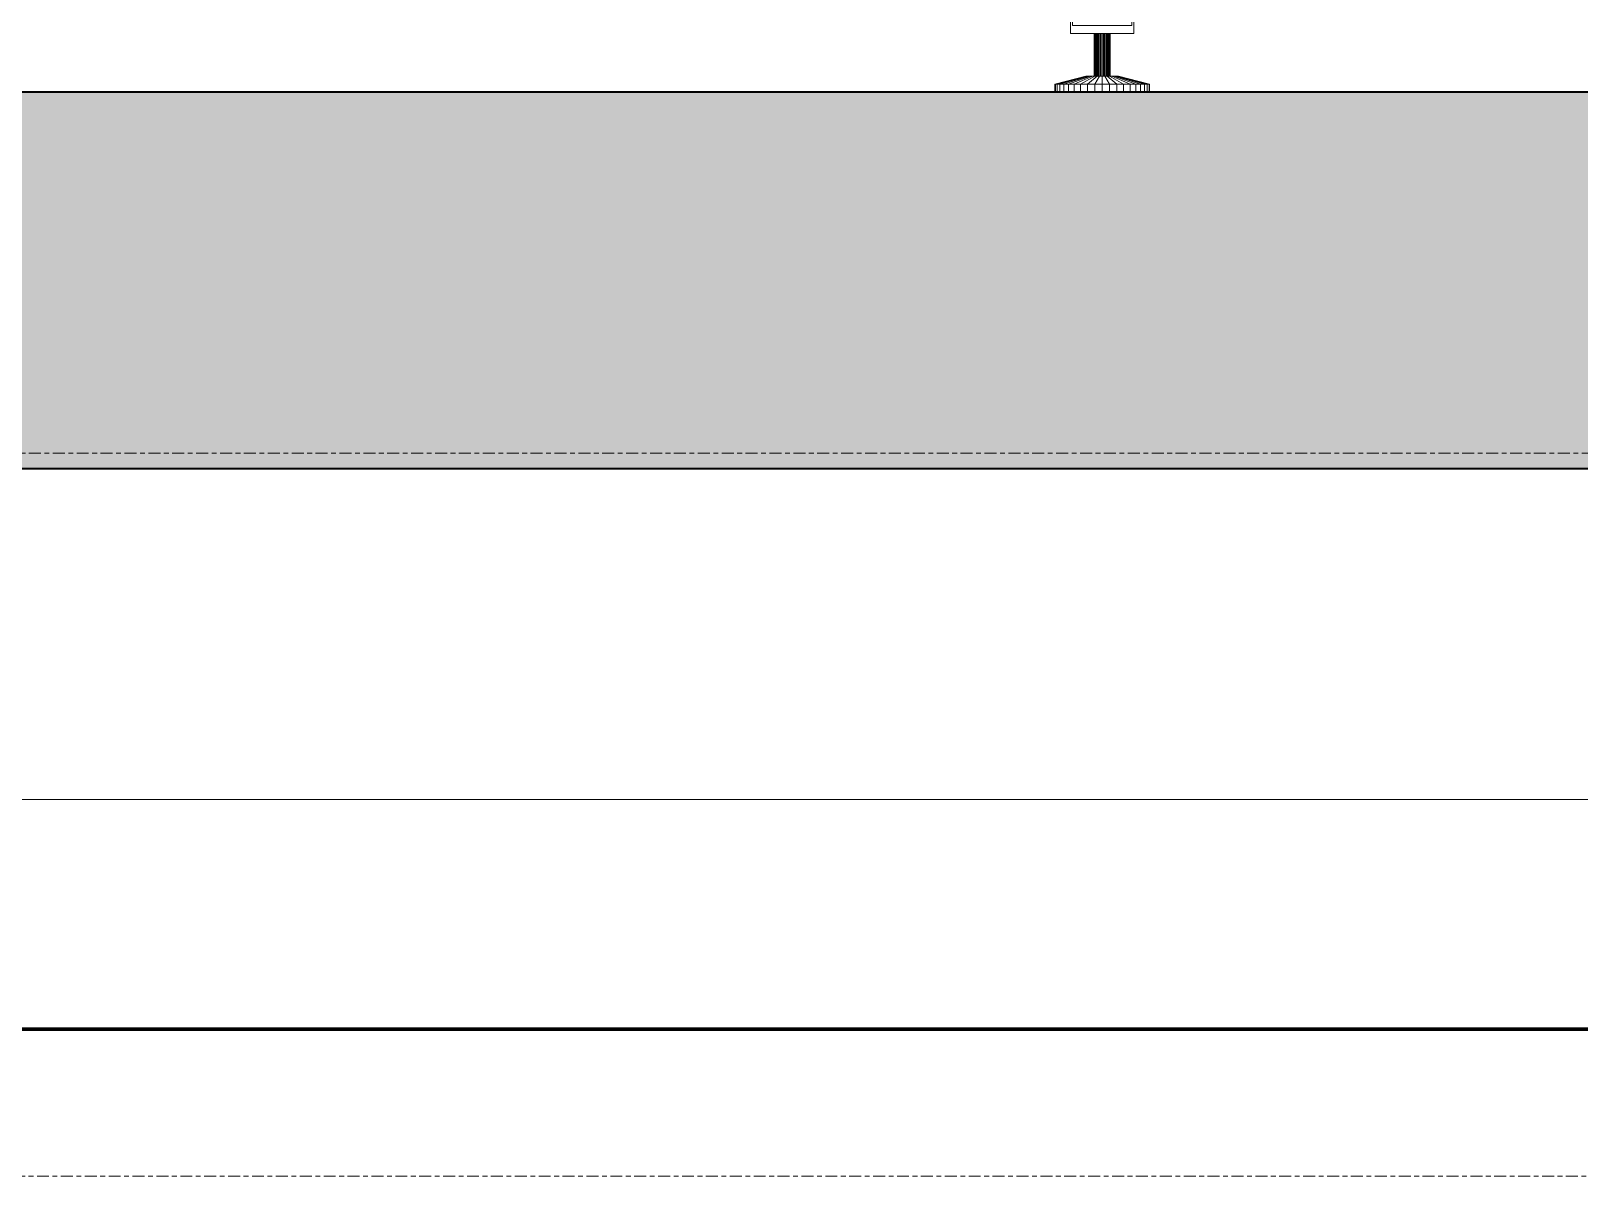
# Model space of a CAD drawing. Header units: centimetres. Extents: x -13467 to 3766, y -437 to 1921.
# Drawn here: x -10617.6 to -10411.8, y -50 to 102.1 of the extents above; entities that cross this region are included whole.
import ezdxf

# ---------------------------------------------------------------- set-up
doc = ezdxf.new("R2010")
doc.units = ezdxf.units.CM
doc.linetypes.add('Centre', pattern=[3.175, 0.635, -0.475, 1.59, -0.475])
for name, color, linetype, lineweight in [('A-FLOR', 7, 'Continuous', 9), ('A-FLOR-LEVL', 7, 'Continuous', 9), ('A-FLOR-PATT', 7, 'Continuous', 35), ('C-BLDG-PADS', 7, 'Continuous', 9), ('C-TOPO', 7, 'Continuous', 9), ('G-IMPT', 7, 'Continuous', 9), ('M-EQPM', 7, 'Continuous', 9)]:
    doc.layers.add(name, color=color, linetype=linetype, lineweight=lineweight)

# ---------------------------------------------------------------- blocks, each defined once
blk = doc.blocks.new('PQ_RVR_EST-01_ZZ_ZZ_MO_T_A_rvt-1-Sección 1-1')
at = {"layer": 'A-FLOR-PATT', "lineweight": 9, "true_color": 0x9a9a9a}
blk.add_hatch(color=253, dxfattribs=at).paths.add_polyline_path([(-6260.94, 44), (-6260.94, 94), (-11182.13, 94), (-11182.13, 44), (-6621.18, 44)])
at = {"layer": 'A-FLOR', "lineweight": 35}
for p, q in [((-9492.78, 94), (-10976.88, 94)), ((-11081.92, 44), (-6260.94, 44))]:
    blk.add_line(p, q, dxfattribs=at)
blk = doc.blocks.new('EQ-01-014 - EQ-01-014_dwg_Agrupar_76-1513461-Sección 1-1')
at = {"layer": 'G-IMPT'}
for p, q in [((-10471.02, 148.81), (-10479.42, 148.81)), ((-10479.42, 111.01), (-10479.42, 148.81)), ((-10479.42, 148.81), (-10479.42, 111.01)), ((-10479.16, 148.81), (-10479.16, 149.23)), ((-10479.16, 149.23), (-10479.16, 148.81)), ((-10479.16, 148.81), (-10479.16, 149.23)), ((-10471.27, 149.23), (-10471.27, 148.81)), ((-10471.27, 149.23), (-10471.27, 148.81)), ((-10471.27, 148.81), (-10471.27, 149.23)), ((-10471.02, 148.81), (-10471.02, 111.01)), ((-10471.02, 111.01), (-10471.02, 148.81)), ((-10471.02, 148.81), (-10471.02, 111.01)), ((-10479.42, 101.77), (-10479.42, 111.01)), ((-10471.02, 111.01), (-10479.42, 111.01)), ((-10479.42, 111.01), (-10471.02, 111.01)), ((-10471.27, 110.76), (-10479.16, 110.76)), ((-10479.16, 102.86), (-10479.16, 110.76)), ((-10479.16, 110.76), (-10471.27, 110.76)), ((-10479.16, 110.76), (-10479.16, 102.86)), ((-10471.27, 110.76), (-10471.27, 102.86)), ((-10471.27, 102.86), (-10471.27, 110.76)), ((-10471.02, 101.77), (-10471.02, 111.01)), ((-10471.02, 101.77), (-10471.02, 111.01)), ((-10479.42, 101.77), (-10471.02, 101.77)), ((-10471.27, 102.86), (-10479.16, 102.86)), ((-10471.27, 102.86), (-10479.16, 102.86)), ((-10476.27, 96.1), (-10476.27, 101.77)), ((-10476.27, 101.77), (-10476.27, 96.1)), ((-10476.27, 101.77), (-10476.27, 96.1)), ((-10476.25, 96.1), (-10476.25, 101.77)), ((-10476.25, 96.1), (-10476.25, 101.77)), ((-10476.25, 101.77), (-10476.25, 96.1)), ((-10476.21, 96.09), (-10476.21, 101.77)), ((-10476.21, 96.09), (-10476.21, 101.77)), ((-10476.21, 96.09), (-10476.21, 101.77)), ((-10476.15, 96.1), (-10476.15, 101.77)), ((-10476.15, 101.77), (-10476.15, 96.1)), ((-10476.15, 96.1), (-10476.15, 101.77)), ((-10476.07, 96.1), (-10476.07, 101.77)), ((-10476.07, 101.77), (-10476.07, 96.1)), ((-10476.07, 101.77), (-10476.07, 96.1)), ((-10475.96, 96.1), (-10475.96, 101.77)), ((-10475.96, 96.1), (-10475.96, 101.77)), ((-10475.96, 96.1), (-10475.96, 101.77)), ((-10475.83, 101.77), (-10475.83, 96.1)), ((-10475.83, 101.77), (-10475.83, 96.1)), ((-10475.83, 101.77), (-10475.83, 96.1)), ((-10475.69, 101.77), (-10475.69, 96.1)), ((-10475.69, 96.1), (-10475.69, 101.77)), ((-10475.69, 96.1), (-10475.69, 101.77)), ((-10475.54, 101.77), (-10475.54, 96.1)), ((-10475.54, 101.77), (-10475.54, 96.1)), ((-10475.54, 96.1), (-10475.54, 101.77)), ((-10475.38, 101.77), (-10475.38, 96.1)), ((-10475.38, 101.77), (-10475.38, 96.1)), ((-10475.38, 96.1), (-10475.38, 101.77)), ((-10475.22, 96.1), (-10475.22, 101.77)), ((-10475.22, 101.77), (-10475.22, 96.1)), ((-10475.22, 101.77), (-10475.22, 96.1)), ((-10475.05, 96.1), (-10475.05, 101.77)), ((-10475.05, 96.1), (-10475.05, 101.77)), ((-10475.05, 101.77), (-10475.05, 96.1)), ((-10474.89, 101.77), (-10474.89, 96.1)), ((-10474.89, 96.1), (-10474.89, 101.77)), ((-10474.89, 96.1), (-10474.89, 101.77)), ((-10474.74, 101.77), (-10474.74, 96.1)), ((-10474.74, 101.77), (-10474.74, 96.1)), ((-10474.74, 96.1), (-10474.74, 101.77)), ((-10474.6, 101.77), (-10474.6, 96.1)), ((-10474.6, 101.77), (-10474.6, 96.1)), ((-10474.6, 101.77), (-10474.6, 96.1)), ((-10474.47, 101.77), (-10474.47, 96.1)), ((-10474.47, 96.1), (-10474.47, 101.77)), ((-10474.47, 96.1), (-10474.47, 101.77)), ((-10474.37, 96.1), (-10474.37, 101.77)), ((-10474.37, 101.77), (-10474.37, 96.1)), ((-10474.37, 101.77), (-10474.37, 96.1)), ((-10474.28, 96.1), (-10474.28, 101.77)), ((-10474.28, 96.1), (-10474.28, 101.77)), ((-10474.28, 96.1), (-10474.28, 101.77)), ((-10474.22, 96.09), (-10474.22, 101.77)), ((-10474.22, 101.77), (-10474.22, 96.09)), ((-10474.22, 96.09), (-10474.22, 101.77)), ((-10474.18, 96.1), (-10474.18, 101.77)), ((-10474.18, 101.77), (-10474.18, 96.1)), ((-10474.18, 101.77), (-10474.18, 96.1)), ((-10474.17, 96.1), (-10474.17, 101.77)), ((-10474.17, 96.1), (-10474.17, 101.77)), ((-10474.17, 96.1), (-10474.17, 101.77))]:
    blk.add_line(p, q, dxfattribs=at)
at = {"layer": 'G-IMPT', "flags": 128}
for points in [[(-10479.42, 111.01), (-10479.42, 148.81), (-10471.02, 148.81), (-10479.42, 148.81)], [(-10479.42, 111.01), (-10479.42, 101.77), (-10471.02, 101.77)]]:
    blk.add_lwpolyline(points, dxfattribs=at)
for points in [[(-10479.42, 101.77), (-10471.02, 101.77), (-10471.02, 111.01), (-10479.42, 111.01)], [(-10471.27, 110.76), (-10471.27, 102.86), (-10479.16, 102.86), (-10479.16, 110.76)]]:
    blk.add_lwpolyline(points, close=True, dxfattribs=at)
blk = doc.blocks.new('EQ-01-014 - EQ-01-014_dwg_Agrupar_78-1513463-Sección 1-1')
at = {"layer": 'G-IMPT'}
for p, q in [((-10477.37, 96.1), (-10477.4, 96.1)), ((-10477.4, 96.1), (-10477.37, 96.1)), ((-10477.37, 96.1), (-10477.4, 96.1)), ((-10477.4, 96.1), (-10477.37, 96.1)), ((-10473.06, 96.1), (-10473.03, 96.1)), ((-10473.03, 96.1), (-10473.06, 96.1)), ((-10473.03, 96.1), (-10473.06, 96.1)), ((-10473.03, 96.1), (-10473.06, 96.1))]:
    blk.add_line(p, q, dxfattribs=at)
at = {"layer": 'G-IMPT', "flags": 128}
for points in [[(-10477.37, 96.1), (-10477.4, 96.1), (-10477.37, 96.1)], [(-10473.06, 96.1), (-10473.03, 96.1), (-10473.06, 96.1)]]:
    blk.add_lwpolyline(points, dxfattribs=at)
blk = doc.blocks.new('EQ-01-014 - EQ-01-014_dwg_Agrupar_80-1513465-Sección 1-1')
at = {"layer": 'G-IMPT'}
for p, q in [((-10481.52, 95.05), (-10477.4, 96.1)), ((-10481.52, 94), (-10481.52, 95.05)), ((-10481.44, 95.05), (-10481.52, 95.05)), ((-10481.52, 95.05), (-10481.52, 94)), ((-10481.44, 95.05), (-10477.37, 96.1)), ((-10481.44, 94), (-10481.44, 95.05)), ((-10481.21, 95.05), (-10481.44, 95.05)), ((-10481.21, 95.05), (-10477.29, 96.1)), ((-10481.21, 94), (-10481.21, 95.05)), ((-10480.83, 95.05), (-10481.21, 95.05)), ((-10481.21, 95.05), (-10481.21, 94)), ((-10480.83, 95.05), (-10477.16, 96.1)), ((-10480.83, 94), (-10480.83, 95.05)), ((-10480.31, 95.05), (-10480.83, 95.05)), ((-10480.31, 95.05), (-10476.98, 96.1)), ((-10480.31, 94), (-10480.31, 95.05)), ((-10479.67, 95.05), (-10480.31, 95.05)), ((-10480.31, 95.05), (-10479.67, 95.05)), ((-10480.31, 95.05), (-10480.31, 94)), ((-10479.67, 95.05), (-10476.76, 96.1)), ((-10479.67, 95.05), (-10476.76, 96.1)), ((-10479.67, 94), (-10479.67, 95.05)), ((-10478.92, 95.05), (-10479.67, 95.05)), ((-10479.67, 95.05), (-10479.67, 94)), ((-10478.92, 95.05), (-10476.5, 96.1)), ((-10478.92, 94), (-10478.92, 95.05)), ((-10478.08, 95.05), (-10478.92, 95.05)), ((-10478.08, 95.05), (-10476.21, 96.1)), ((-10478.08, 94), (-10478.08, 95.05)), ((-10477.16, 95.05), (-10478.08, 95.05)), ((-10478.08, 94), (-10478.08, 95.05)), ((-10477.37, 96.1), (-10477.4, 96.1)), ((-10477.4, 96.1), (-10477.37, 96.1)), ((-10477.29, 96.1), (-10477.37, 96.1)), ((-10477.37, 96.1), (-10477.29, 96.1)), ((-10477.16, 96.1), (-10477.29, 96.1)), ((-10476.98, 96.1), (-10477.16, 96.1)), ((-10477.16, 95.05), (-10475.89, 96.1)), ((-10476.98, 96.1), (-10477.16, 96.1)), ((-10477.16, 95.05), (-10475.89, 96.1)), ((-10476.98, 96.1), (-10477.16, 96.1)), ((-10477.16, 94), (-10477.16, 95.05)), ((-10476.2, 95.05), (-10477.16, 95.05)), ((-10476.76, 96.1), (-10476.98, 96.1)), ((-10476.76, 96.1), (-10476.98, 96.1)), ((-10476.5, 96.1), (-10476.76, 96.1)), ((-10476.5, 96.1), (-10476.76, 96.1)), ((-10476.76, 96.1), (-10476.5, 96.1)), ((-10476.21, 96.1), (-10476.5, 96.1)), ((-10476.21, 96.1), (-10476.5, 96.1)), ((-10475.89, 96.1), (-10476.21, 96.1)), ((-10475.89, 96.1), (-10476.21, 96.1)), ((-10476.2, 95.05), (-10475.56, 96.1)), ((-10475.56, 96.1), (-10476.2, 95.05)), ((-10476.2, 94), (-10476.2, 95.05)), ((-10476.2, 95.05), (-10475.22, 95.05)), ((-10476.2, 95.05), (-10476.2, 94)), ((-10476.2, 95.05), (-10475.22, 95.05)), ((-10475.56, 96.1), (-10475.89, 96.1)), ((-10475.89, 96.1), (-10475.56, 96.1)), ((-10475.56, 96.1), (-10475.89, 96.1)), ((-10475.22, 96.1), (-10475.56, 96.1)), ((-10475.22, 96.1), (-10475.56, 96.1)), ((-10474.87, 96.1), (-10475.22, 96.1)), ((-10475.22, 95.05), (-10475.22, 96.1)), ((-10475.22, 95.05), (-10475.22, 96.1)), ((-10474.87, 96.1), (-10475.22, 96.1)), ((-10475.22, 94), (-10475.22, 95.05)), ((-10474.23, 95.05), (-10475.22, 95.05)), ((-10475.22, 94), (-10475.22, 95.05)), ((-10475.22, 95.05), (-10474.23, 95.05)), ((-10474.23, 95.05), (-10475.22, 95.05)), ((-10474.54, 96.1), (-10474.87, 96.1)), ((-10474.23, 95.05), (-10474.87, 96.1)), ((-10474.23, 95.05), (-10474.87, 96.1)), ((-10474.87, 96.1), (-10474.54, 96.1)), ((-10474.54, 96.1), (-10474.87, 96.1)), ((-10474.22, 96.1), (-10474.54, 96.1)), ((-10473.27, 95.05), (-10474.54, 96.1)), ((-10474.54, 96.1), (-10473.27, 95.05)), ((-10474.22, 96.1), (-10474.54, 96.1)), ((-10474.23, 94), (-10474.23, 95.05)), ((-10473.27, 95.05), (-10474.23, 95.05)), ((-10474.23, 95.05), (-10474.23, 94)), ((-10473.27, 95.05), (-10474.23, 95.05)), ((-10473.93, 96.1), (-10474.22, 96.1)), ((-10472.36, 95.05), (-10474.22, 96.1)), ((-10472.36, 95.05), (-10474.22, 96.1)), ((-10474.22, 96.1), (-10473.93, 96.1)), ((-10473.93, 96.1), (-10474.22, 96.1)), ((-10473.67, 96.1), (-10473.93, 96.1)), ((-10471.51, 95.05), (-10473.93, 96.1)), ((-10473.67, 96.1), (-10473.93, 96.1)), ((-10473.45, 96.1), (-10473.67, 96.1)), ((-10470.76, 95.05), (-10473.67, 96.1)), ((-10473.67, 96.1), (-10470.76, 95.05)), ((-10473.45, 96.1), (-10473.67, 96.1)), ((-10473.27, 96.1), (-10473.45, 96.1)), ((-10470.12, 95.05), (-10473.45, 96.1)), ((-10473.45, 96.1), (-10470.12, 95.05)), ((-10473.27, 96.1), (-10473.45, 96.1)), ((-10473.14, 96.1), (-10473.27, 96.1)), ((-10469.6, 95.05), (-10473.27, 96.1)), ((-10469.6, 95.05), (-10473.27, 96.1)), ((-10473.27, 96.1), (-10473.14, 96.1)), ((-10473.14, 96.1), (-10473.27, 96.1)), ((-10473.27, 94), (-10473.27, 95.05)), ((-10472.36, 95.05), (-10473.27, 95.05)), ((-10473.27, 95.05), (-10472.36, 95.05)), ((-10473.14, 96.1), (-10473.06, 96.1)), ((-10473.06, 96.1), (-10473.14, 96.1)), ((-10469.22, 95.05), (-10473.14, 96.1)), ((-10473.06, 96.1), (-10473.03, 96.1)), ((-10473.03, 96.1), (-10473.06, 96.1)), ((-10468.99, 95.05), (-10473.06, 96.1)), ((-10468.92, 95.05), (-10473.03, 96.1)), ((-10472.36, 94), (-10472.36, 95.05)), ((-10471.51, 95.05), (-10472.36, 95.05)), ((-10472.36, 95.05), (-10472.36, 94)), ((-10471.51, 95.05), (-10472.36, 95.05)), ((-10471.51, 94), (-10471.51, 95.05)), ((-10470.76, 95.05), (-10471.51, 95.05)), ((-10471.51, 95.05), (-10471.51, 94)), ((-10470.76, 95.05), (-10471.51, 95.05)), ((-10470.76, 94), (-10470.76, 95.05)), ((-10470.12, 95.05), (-10470.76, 95.05)), ((-10470.12, 94), (-10470.12, 95.05)), ((-10469.6, 95.05), (-10470.12, 95.05)), ((-10469.6, 94), (-10469.6, 95.05)), ((-10469.22, 95.05), (-10469.6, 95.05)), ((-10469.6, 95.05), (-10469.6, 94)), ((-10469.22, 95.05), (-10469.6, 95.05)), ((-10469.22, 94), (-10469.22, 95.05)), ((-10468.99, 95.05), (-10469.22, 95.05)), ((-10469.22, 94), (-10469.22, 95.05)), ((-10468.99, 94), (-10468.99, 95.05)), ((-10468.92, 95.05), (-10468.99, 95.05)), ((-10468.92, 94), (-10468.92, 95.05)), ((-10468.92, 95.05), (-10468.92, 94))]:
    blk.add_line(p, q, dxfattribs=at)
at = {"layer": 'G-IMPT', "flags": 128}
for points in [[(-10481.21, 95.05), (-10477.29, 96.1), (-10477.37, 96.1), (-10481.44, 95.05), (-10477.37, 96.1), (-10477.4, 96.1), (-10481.52, 95.05), (-10477.4, 96.1), (-10477.37, 96.1)], [(-10481.52, 95.05), (-10481.44, 95.05), (-10481.21, 95.05)], [(-10481.52, 94), (-10481.52, 95.05), (-10481.44, 95.05), (-10481.44, 94)], [(-10481.44, 94), (-10481.44, 95.05), (-10481.21, 95.05), (-10481.21, 94)], [(-10481.21, 95.05), (-10477.29, 96.1), (-10477.16, 96.1), (-10480.83, 95.05), (-10480.31, 95.05)], [(-10477.16, 96.1), (-10480.83, 95.05), (-10481.21, 95.05)], [(-10480.83, 94), (-10480.83, 95.05), (-10481.21, 95.05)], [(-10480.83, 94), (-10480.83, 95.05), (-10480.31, 95.05)], [(-10478.08, 95.05), (-10478.92, 95.05), (-10479.67, 95.05), (-10476.76, 96.1), (-10476.98, 96.1), (-10480.31, 95.05), (-10476.98, 96.1)], [(-10480.31, 94), (-10480.31, 95.05), (-10479.67, 95.05)], [(-10478.92, 94), (-10478.92, 95.05), (-10479.67, 95.05), (-10479.67, 94)], [(-10476.5, 96.1), (-10478.92, 95.05), (-10476.5, 96.1), (-10476.21, 96.1)], [(-10478.08, 95.05), (-10478.92, 95.05), (-10478.92, 94)], [(-10476.21, 96.1), (-10478.08, 95.05), (-10477.16, 95.05)], [(-10476.2, 95.05), (-10477.16, 95.05), (-10475.89, 96.1), (-10476.21, 96.1), (-10478.08, 95.05)], [(-10478.08, 94), (-10478.08, 95.05), (-10477.16, 95.05)], [(-10477.16, 96.1), (-10477.29, 96.1), (-10477.37, 96.1), (-10477.4, 96.1), (-10477.37, 96.1)], [(-10477.16, 95.05), (-10476.2, 95.05), (-10476.2, 94)], [(-10475.22, 95.05), (-10475.22, 96.1), (-10475.56, 96.1), (-10476.2, 95.05)], [(-10475.22, 94), (-10475.22, 95.05), (-10476.2, 95.05)], [(-10475.22, 96.1), (-10474.87, 96.1), (-10474.23, 95.05)], [(-10472.36, 95.05), (-10474.22, 96.1), (-10474.54, 96.1), (-10473.27, 95.05)], [(-10473.27, 94), (-10473.27, 95.05), (-10474.23, 95.05), (-10474.23, 94)], [(-10473.93, 96.1), (-10471.51, 95.05), (-10473.93, 96.1), (-10473.67, 96.1), (-10470.76, 95.05)], [(-10470.12, 95.05), (-10473.45, 96.1), (-10473.67, 96.1)], [(-10469.6, 95.05), (-10473.27, 96.1), (-10473.45, 96.1)], [(-10473.27, 94), (-10473.27, 95.05), (-10472.36, 95.05)], [(-10473.14, 96.1), (-10469.22, 95.05), (-10468.99, 95.05)], [(-10468.99, 95.05), (-10473.06, 96.1), (-10473.14, 96.1), (-10469.22, 95.05)], [(-10473.06, 96.1), (-10473.03, 96.1), (-10473.06, 96.1), (-10473.14, 96.1)], [(-10468.99, 95.05), (-10473.06, 96.1), (-10473.03, 96.1), (-10468.92, 95.05)], [(-10473.06, 96.1), (-10473.03, 96.1), (-10468.92, 95.05), (-10468.99, 95.05)], [(-10471.51, 94), (-10471.51, 95.05), (-10472.36, 95.05), (-10472.36, 94)], [(-10470.76, 94), (-10470.76, 95.05), (-10471.51, 95.05)], [(-10470.12, 94), (-10470.12, 95.05), (-10470.76, 95.05), (-10470.76, 94)], [(-10470.76, 95.05), (-10470.12, 95.05), (-10469.6, 95.05)], [(-10470.12, 94), (-10470.12, 95.05), (-10469.6, 95.05)], [(-10469.22, 95.05), (-10469.6, 95.05), (-10469.6, 94)], [(-10469.22, 94), (-10469.22, 95.05), (-10468.99, 95.05), (-10468.99, 94)], [(-10468.99, 94), (-10468.99, 95.05), (-10468.92, 95.05), (-10468.92, 94)]]:
    blk.add_lwpolyline(points, dxfattribs=at)
blk.add_lwpolyline([(-10477.16, 94), (-10477.16, 95.05)], close=True, dxfattribs=at)
blk = doc.blocks.new('EQ-01-014 - EQ-01-014_dwg_037_BAADER142_dwg-1513658-Sección 1-1')
for name in ['EQ-01-014 - EQ-01-014_dwg_Agrupar_76-1513461-Sección 1-1', 'EQ-01-014 - EQ-01-014_dwg_Agrupar_80-1513465-Sección 1-1', 'EQ-01-014 - EQ-01-014_dwg_Agrupar_78-1513463-Sección 1-1']:
    blk.add_blockref(name, (0, 0))
blk = doc.blocks.new('EQ-01-014 - EQ-01-014_dwg-1513439-Sección 1-1')
blk.add_blockref('EQ-01-014 - EQ-01-014_dwg_037_BAADER142_dwg-1513658-Sección 1-1', (0, 0))
blk = doc.blocks.new('EQ-01-014 - EQ-01-014-1494185-Sección 1-1')
blk.add_blockref('EQ-01-014 - EQ-01-014_dwg-1513439-Sección 1-1', (0, 0))
blk = doc.blocks.new('PQ_RVR_MEP-01_ZZ_ZZ_MO_T_A_rvt-1-Sección 1-1')
at = {"layer": 'M-EQPM', "lineweight": 9}
blk.add_blockref('EQ-01-014 - EQ-01-014-1494185-Sección 1-1', (0, 0), dxfattribs=at)

msp = doc.modelspace()

# ---------------------------------------------------------------- hatches: boundary and pattern name
at = {"layer": 'A-FLOR-PATT', "lineweight": 9, "true_color": 0x9a9a9a}
msp.add_hatch(color=253, dxfattribs=at).paths.add_polyline_path([(-6260.942, 44), (-6260.942, 94), (-11181.493, 94), (-11181.493, 44), (-6621.18, 44)])

# ---------------------------------------------------------------- linework, layer by layer
at = {"layer": 'A-FLOR', "lineweight": 35}
for p, q in [((-9492.778, 94), (-10976.884, 94)), ((-11097.922, 44), (-6260.942, 44))]:
    msp.add_line(p, q, dxfattribs=at)
at = {"layer": 'A-FLOR-LEVL', "color": 253, "linetype": 'Centre', "true_color": 0xaaaaaa}
for p, q in [((-13466.939, 94), (-6213.529, 94)), ((-13466.939, 46.025), (-6213.529, 46.025)), ((-13466.939, 0), (-6213.529, 0)), ((-6213.529, -50), (-13466.939, -50))]:
    msp.add_line(p, q, dxfattribs=at)
at = {"layer": 'C-BLDG-PADS', "color": 253, "lineweight": 18, "true_color": 0xaaaaaa}
for p, q in [((-6260.942, 0), (-13122.844, 0)), ((-13122.844, -30.48), (-6260.942, -30.48))]:
    msp.add_line(p, q, dxfattribs=at)
at = {"layer": 'C-TOPO', "color": 253, "lineweight": 70, "true_color": 0xaaaaaa}
msp.add_line((-10131.468, -30.496), (-11081.922, -30.496), dxfattribs=at)
at = {"layer": 'C-TOPO', "color": 253, "true_color": 0xaaaaaa}
msp.add_line((-10131.468, -30.496), (-11081.922, -30.496), dxfattribs=at)

# ---------------------------------------------------------------- block references
at = {"lineweight": 5}
for name in ['PQ_RVR_EST-01_ZZ_ZZ_MO_T_A_rvt-1-Sección 1-1', 'PQ_RVR_MEP-01_ZZ_ZZ_MO_T_A_rvt-1-Sección 1-1']:
    msp.add_blockref(name, (0, 0), dxfattribs=at)

doc.saveas('drawing.dxf')
